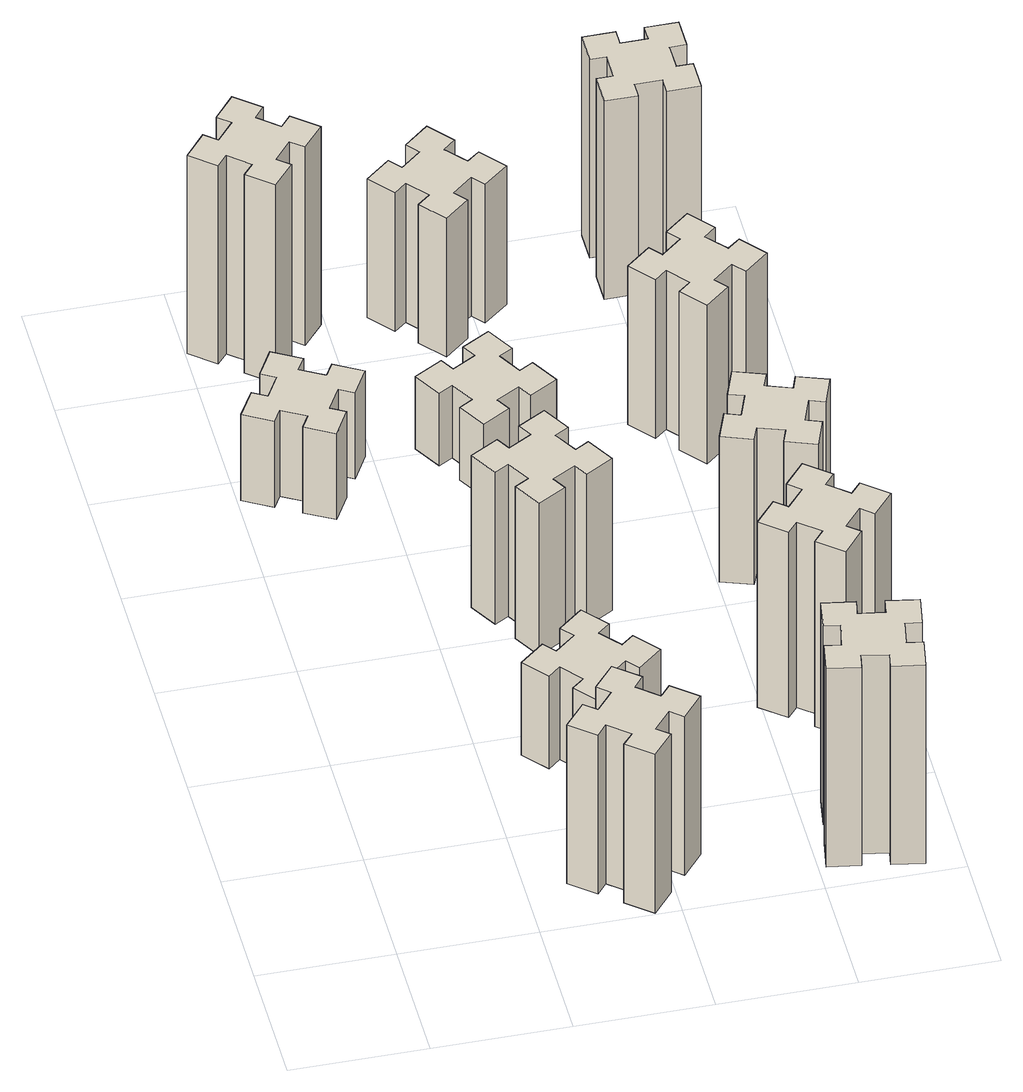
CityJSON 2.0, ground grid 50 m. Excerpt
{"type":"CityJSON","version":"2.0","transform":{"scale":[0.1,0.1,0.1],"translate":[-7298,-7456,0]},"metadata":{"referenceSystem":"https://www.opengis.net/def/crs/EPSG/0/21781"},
"CityObjects":{
"building1":{"type":"Building","attributes":{"class":"1000","function":"1000","usage":"1000","yearOfConstruction":2016,"roofType":"1000","measuredHeight":72,"storeysAboveGround":30,"storeysBelowGround":0},"geometry":[{"type":"Solid","lod":"1","boundaries":[[[[0,1,2,3,4,5,6,7,8,9,10,11,12,13,14,15,16,17,18,19]],[[17,16,20,21]],[[16,15,22,20]],[[15,14,23,22]],[[14,13,24,23]],[[13,12,25,24]],[[12,11,26,25]],[[11,10,27,26]],[[10,9,28,27]],[[9,8,29,28]],[[8,7,30,29]],[[7,6,31,30]],[[6,5,32,31]],[[5,4,33,32]],[[4,3,34,33]],[[3,2,35,34]],[[2,1,36,35]],[[1,0,37,36]],[[0,19,38,37]],[[19,18,39,38]],[[18,17,21,39]],[[24,25,26,27,28,29,30,31,32,33,34,35,36,37,38,39,21,20,22,23]]]]}]},
"building2":{"type":"Building","attributes":{"class":"1000","function":"1000","usage":"1000","yearOfConstruction":2016,"roofType":"1000","measuredHeight":39,"storeysAboveGround":30,"storeysBelowGround":0},"geometry":[{"type":"Solid","lod":"1","boundaries":[[[[40,41,42,43,44,45,46,47,48,49,50,51,52,53,54,55,56,57,58,59]],[[57,56,60,61]],[[56,55,62,60]],[[55,54,63,62]],[[54,53,64,63]],[[53,52,65,64]],[[52,51,66,65]],[[51,50,67,66]],[[50,49,68,67]],[[49,48,69,68]],[[48,47,70,69]],[[47,46,71,70]],[[46,45,72,71]],[[45,44,73,72]],[[44,43,74,73]],[[43,42,75,74]],[[42,41,76,75]],[[41,40,77,76]],[[40,59,78,77]],[[59,58,79,78]],[[58,57,61,79]],[[64,65,66,67,68,69,70,71,72,73,74,75,76,77,78,79,61,60,62,63]]]]}]},
"building3":{"type":"Building","attributes":{"class":"1000","function":"1000","usage":"1000","yearOfConstruction":2016,"roofType":"1000","measuredHeight":42,"storeysAboveGround":30,"storeysBelowGround":0},"geometry":[{"type":"Solid","lod":"1","boundaries":[[[[80,81,82,83,84,85,86,87,88,89,90,91,92,93,94,95,96,97,98,99]],[[97,96,100,101]],[[96,95,102,100]],[[95,94,103,102]],[[94,93,104,103]],[[93,92,105,104]],[[92,91,106,105]],[[91,90,107,106]],[[90,89,108,107]],[[89,88,109,108]],[[88,87,110,109]],[[87,86,111,110]],[[86,85,112,111]],[[85,84,113,112]],[[84,83,114,113]],[[83,82,115,114]],[[82,81,116,115]],[[81,80,117,116]],[[80,99,118,117]],[[99,98,119,118]],[[98,97,101,119]],[[104,105,106,107,108,109,110,111,112,113,114,115,116,117,118,119,101,100,102,103]]]]}]},
"building4":{"type":"Building","attributes":{"class":"1000","function":"1000","usage":"1000","yearOfConstruction":2016,"roofType":"1000","measuredHeight":90,"storeysAboveGround":30,"storeysBelowGround":0},"geometry":[{"type":"Solid","lod":"1","boundaries":[[[[120,121,122,123,124,125,126,127,128,129,130,131,132,133,134,135,136,137,138,139]],[[137,136,140,141]],[[136,135,142,140]],[[135,134,143,142]],[[134,133,144,143]],[[133,132,145,144]],[[132,131,146,145]],[[131,130,147,146]],[[130,129,148,147]],[[129,128,149,148]],[[128,127,150,149]],[[127,126,151,150]],[[126,125,152,151]],[[125,124,153,152]],[[124,123,154,153]],[[123,122,155,154]],[[122,121,156,155]],[[121,120,157,156]],[[120,139,158,157]],[[139,138,159,158]],[[138,137,141,159]],[[144,145,146,147,148,149,150,151,152,153,154,155,156,157,158,159,141,140,142,143]]]]}]},
"building5":{"type":"Building","attributes":{"class":"1000","function":"1000","usage":"1000","yearOfConstruction":2016,"roofType":"1000","measuredHeight":69,"storeysAboveGround":30,"storeysBelowGround":0},"geometry":[{"type":"Solid","lod":"1","boundaries":[[[[160,161,162,163,164,165,166,167,168,169,170,171,172,173,174,175,176,177,178,179]],[[177,176,180,181]],[[176,175,182,180]],[[175,174,183,182]],[[174,173,184,183]],[[173,172,185,184]],[[172,171,186,185]],[[171,170,187,186]],[[170,169,188,187]],[[169,168,189,188]],[[168,167,190,189]],[[167,166,191,190]],[[166,165,192,191]],[[165,164,193,192]],[[164,163,194,193]],[[163,162,195,194]],[[162,161,196,195]],[[161,160,197,196]],[[160,179,198,197]],[[179,178,199,198]],[[178,177,181,199]],[[184,185,186,187,188,189,190,191,192,193,194,195,196,197,198,199,181,180,182,183]]]]}]},
"building6":{"type":"Building","attributes":{"class":"1000","function":"1000","usage":"1000","yearOfConstruction":2016,"roofType":"1000","measuredHeight":33,"storeysAboveGround":30,"storeysBelowGround":0},"geometry":[{"type":"Solid","lod":"1","boundaries":[[[[200,201,202,203,204,205,206,207,208,209,210,211,212,213,214,215,216,217,218,219]],[[217,216,220,221]],[[216,215,222,220]],[[215,214,223,222]],[[214,213,224,223]],[[213,212,225,224]],[[212,211,226,225]],[[211,210,227,226]],[[210,209,228,227]],[[209,208,229,228]],[[208,207,230,229]],[[207,206,231,230]],[[206,205,232,231]],[[205,204,233,232]],[[204,203,234,233]],[[203,202,235,234]],[[202,201,236,235]],[[201,200,237,236]],[[200,219,238,237]],[[219,218,239,238]],[[218,217,221,239]],[[224,225,226,227,228,229,230,231,232,233,234,235,236,237,238,239,221,220,222,223]]]]}]},
"building7":{"type":"Building","attributes":{"class":"1000","function":"1000","usage":"1000","yearOfConstruction":2016,"roofType":"1000","measuredHeight":90,"storeysAboveGround":30,"storeysBelowGround":0},"geometry":[{"type":"Solid","lod":"1","boundaries":[[[[240,241,242,243,244,245,246,247,248,249,250,251,252,253,254,255,256,257,258,259]],[[257,256,260,261]],[[256,255,262,260]],[[255,254,263,262]],[[254,253,264,263]],[[253,252,265,264]],[[252,251,266,265]],[[251,250,267,266]],[[250,249,268,267]],[[249,248,269,268]],[[248,247,270,269]],[[247,246,271,270]],[[246,245,272,271]],[[245,244,273,272]],[[244,243,274,273]],[[243,242,275,274]],[[242,241,276,275]],[[241,240,277,276]],[[240,259,278,277]],[[259,258,279,278]],[[258,257,261,279]],[[264,265,266,267,268,269,270,271,272,273,274,275,276,277,278,279,261,260,262,263]]]]}]},
"building8":{"type":"Building","attributes":{"class":"1000","function":"1000","usage":"1000","yearOfConstruction":2016,"roofType":"1000","measuredHeight":63,"storeysAboveGround":30,"storeysBelowGround":0},"geometry":[{"type":"Solid","lod":"1","boundaries":[[[[280,281,282,283,284,285,286,287,288,289,290,291,292,293,294,295,296,297,298,299]],[[297,296,300,301]],[[296,295,302,300]],[[295,294,303,302]],[[294,293,304,303]],[[293,292,305,304]],[[292,291,306,305]],[[291,290,307,306]],[[290,289,308,307]],[[289,288,309,308]],[[288,287,310,309]],[[287,286,311,310]],[[286,285,312,311]],[[285,284,313,312]],[[284,283,314,313]],[[283,282,315,314]],[[282,281,316,315]],[[281,280,317,316]],[[280,299,318,317]],[[299,298,319,318]],[[298,297,301,319]],[[304,305,306,307,308,309,310,311,312,313,314,315,316,317,318,319,301,300,302,303]]]]}]},
"building9":{"type":"Building","attributes":{"class":"1000","function":"1000","usage":"1000","yearOfConstruction":2016,"roofType":"1000","measuredHeight":84,"storeysAboveGround":30,"storeysBelowGround":0},"geometry":[{"type":"Solid","lod":"1","boundaries":[[[[320,321,322,323,324,325,326,327,328,329,330,331,332,333,334,335,336,337,338,339]],[[337,336,340,341]],[[336,335,342,340]],[[335,334,343,342]],[[334,333,344,343]],[[333,332,345,344]],[[332,331,346,345]],[[331,330,347,346]],[[330,329,348,347]],[[329,328,349,348]],[[328,327,350,349]],[[327,326,351,350]],[[326,325,352,351]],[[325,324,353,352]],[[324,323,354,353]],[[323,322,355,354]],[[322,321,356,355]],[[321,320,357,356]],[[320,339,358,357]],[[339,338,359,358]],[[338,337,341,359]],[[344,345,346,347,348,349,350,351,352,353,354,355,356,357,358,359,341,340,342,343]]]]}]},
"building10":{"type":"Building","attributes":{"class":"1000","function":"1000","usage":"1000","yearOfConstruction":2016,"roofType":"1000","measuredHeight":66,"storeysAboveGround":30,"storeysBelowGround":0},"geometry":[{"type":"Solid","lod":"1","boundaries":[[[[360,361,362,363,364,365,366,367,368,369,370,371,372,373,374,375,376,377,378,379]],[[377,376,380,381]],[[376,375,382,380]],[[375,374,383,382]],[[374,373,384,383]],[[373,372,385,384]],[[372,371,386,385]],[[371,370,387,386]],[[370,369,388,387]],[[369,368,389,388]],[[368,367,390,389]],[[367,366,391,390]],[[366,365,392,391]],[[365,364,393,392]],[[364,363,394,393]],[[363,362,395,394]],[[362,361,396,395]],[[361,360,397,396]],[[360,379,398,397]],[[379,378,399,398]],[[378,377,381,399]],[[384,385,386,387,388,389,390,391,392,393,394,395,396,397,398,399,381,380,382,383]]]]}]},
"building11":{"type":"Building","attributes":{"class":"1000","function":"1000","usage":"1000","yearOfConstruction":2016,"roofType":"1000","measuredHeight":72,"storeysAboveGround":30,"storeysBelowGround":0},"geometry":[{"type":"Solid","lod":"1","boundaries":[[[[400,401,402,403,404,405,406,407,408,409,410,411,412,413,414,415,416,417,418,419]],[[417,416,420,421]],[[416,415,422,420]],[[415,414,423,422]],[[414,413,424,423]],[[413,412,425,424]],[[412,411,426,425]],[[411,410,427,426]],[[410,409,428,427]],[[409,408,429,428]],[[408,407,430,429]],[[407,406,431,430]],[[406,405,432,431]],[[405,404,433,432]],[[404,403,434,433]],[[403,402,435,434]],[[402,401,436,435]],[[401,400,437,436]],[[400,419,438,437]],[[419,418,439,438]],[[418,417,421,439]],[[424,425,426,427,428,429,430,431,432,433,434,435,436,437,438,439,421,420,422,423]]]]}]},
"building12":{"type":"Building","attributes":{"class":"1000","function":"1000","usage":"1000","yearOfConstruction":2016,"roofType":"1000","measuredHeight":90,"storeysAboveGround":30,"storeysBelowGround":0},"geometry":[{"type":"Solid","lod":"1","boundaries":[[[[440,441,442,443,444,445,446,447,448,449,450,451,452,453,454,455,456,457,458,459]],[[457,456,460,461]],[[456,455,462,460]],[[455,454,463,462]],[[454,453,464,463]],[[453,452,465,464]],[[452,451,466,465]],[[451,450,467,466]],[[450,449,468,467]],[[449,448,469,468]],[[448,447,470,469]],[[447,446,471,470]],[[446,445,472,471]],[[445,444,473,472]],[[444,443,474,473]],[[443,442,475,474]],[[442,441,476,475]],[[441,440,477,476]],[[440,459,478,477]],[[459,458,479,478]],[[458,457,461,479]],[[464,465,466,467,468,469,470,471,472,473,474,475,476,477,478,479,461,460,462,463]]]]}]}
},
"vertices":[
[776,193,0],[853,129,0],[814,83,0],[906,6,0],[983,98,0],[937,136,0],[1002,213,0],[1048,174,0],[1125,266,0],[1033,343,0],[994,297,0],[918,362,0],[956,408,0],[864,485,0],[787,393,0],[833,354,0],[769,278,0],[723,316,0],[646,224,0],[738,147,0],[769,278,720],[723,316,720],[833,354,720],[787,393,720],[864,485,720],[956,408,720],[918,362,720],[994,297,720],[1033,343,720],[1125,266,720],[1048,174,720],[1002,213,720],[937,136,720],[983,98,720],[906,6,720],[814,83,720],[853,129,720],[776,193,720],[738,147,720],[646,224,720],
[316,2367,0],[366,2454,0],[418,2424,0],[478,2528,0],[374,2588,0],[344,2536,0],[257,2586,0],[287,2638,0],[183,2698,0],[123,2594,0],[175,2564,0],[125,2477,0],[73,2507,0],[13,2403,0],[117,2343,0],[147,2395,0],[234,2345,0],[204,2293,0],[308,2233,0],[368,2337,0],[234,2345,390],[204,2293,390],[147,2395,390],[117,2343,390],[13,2403,390],[73,2507,390],[125,2477,390],[175,2564,390],[123,2594,390],[183,2698,390],[287,2638,390],[257,2586,390],[344,2536,390],[374,2588,390],[478,2528,390],[418,2424,390],[366,2454,390],[316,2367,390],[368,2337,390],[308,2233,390],
[853,1002,0],[776,937,0],[738,983,0],[646,906,0],[723,814,0],[769,853,0],[833,776,0],[787,738,0],[864,646,0],[956,723,0],[918,769,0],[994,833,0],[1033,787,0],[1125,864,0],[1048,956,0],[1002,918,0],[937,994,0],[983,1033,0],[906,1125,0],[814,1048,0],[937,994,420],[983,1033,420],[1002,918,420],[1048,956,420],[1125,864,420],[1033,787,420],[994,833,420],[918,769,420],[956,723,420],[864,646,420],[787,738,420],[833,776,420],[769,853,420],[723,814,420],[646,906,420],[738,983,420],[776,937,420],[853,1002,420],[814,1048,420],[906,1125,420],
[136,3153,0],[213,3089,0],[174,3043,0],[266,2966,0],[343,3058,0],[297,3096,0],[362,3173,0],[408,3134,0],[485,3226,0],[393,3303,0],[354,3257,0],[278,3322,0],[316,3368,0],[224,3445,0],[147,3353,0],[193,3314,0],[129,3238,0],[83,3276,0],[6,3184,0],[98,3107,0],[129,3238,900],[83,3276,900],[193,3314,900],[147,3353,900],[224,3445,900],[316,3368,900],[278,3322,900],[354,3257,900],[393,3303,900],[485,3226,900],[408,3134,900],[362,3173,900],[297,3096,900],[343,3058,900],[266,2966,900],[174,3043,900],[213,3089,900],[136,3153,900],[98,3107,900],[6,3184,900],
[1006,1637,0],[956,1724,0],[1008,1754,0],[948,1858,0],[844,1798,0],[874,1746,0],[787,1696,0],[757,1748,0],[653,1688,0],[713,1584,0],[765,1614,0],[815,1527,0],[763,1497,0],[823,1393,0],[927,1453,0],[897,1505,0],[984,1555,0],[1014,1503,0],[1118,1563,0],[1058,1667,0],[984,1555,690],[1014,1503,690],[897,1505,690],[927,1453,690],[823,1393,690],[763,1497,690],[815,1527,690],[765,1614,690],[713,1584,690],[653,1688,690],[757,1748,690],[787,1696,690],[874,1746,690],[844,1798,690],[948,1858,690],[1008,1754,690],[956,1724,690],[1006,1637,690],[1058,1667,690],[1118,1563,690],
[765,2454,0],[815,2367,0],[763,2337,0],[823,2233,0],[927,2293,0],[897,2345,0],[984,2395,0],[1014,2343,0],[1118,2403,0],[1058,2507,0],[1006,2477,0],[956,2564,0],[1008,2594,0],[948,2698,0],[844,2638,0],[874,2586,0],[787,2536,0],[757,2588,0],[653,2528,0],[713,2424,0],[787,2536,330],[757,2588,330],[874,2586,330],[844,2638,330],[948,2698,330],[1008,2594,330],[956,2564,330],[1006,2477,330],[1058,2507,330],[1118,2403,330],[1014,2343,330],[984,2395,330],[897,2345,330],[927,2293,330],[823,2233,330],[763,2337,330],[815,2367,330],[765,2454,330],[713,2424,330],[653,2528,330],
[1794,345,0],[1695,362,0],[1706,421,0],[1587,442,0],[1567,324,0],[1626,314,0],[1608,215,0],[1549,226,0],[1528,107,0],[1647,87,0],[1657,146,0],[1755,128,0],[1745,69,0],[1863,48,0],[1884,167,0],[1825,177,0],[1842,275,0],[1901,265,0],[1922,383,0],[1804,404,0],[1842,275,900],[1901,265,900],[1825,177,900],[1884,167,900],[1863,48,900],[1745,69,900],[1755,128,900],[1657,146,900],[1647,87,900],[1528,107,900],[1549,226,900],[1608,215,900],[1626,314,900],[1567,324,900],[1587,442,900],[1706,421,900],[1695,362,900],[1794,345,900],[1804,404,900],[1922,383,900],
[1002,3238,0],[937,3314,0],[983,3353,0],[906,3445,0],[814,3368,0],[853,3322,0],[776,3257,0],[738,3303,0],[646,3226,0],[723,3134,0],[769,3173,0],[833,3096,0],[787,3058,0],[864,2966,0],[956,3043,0],[918,3089,0],[994,3153,0],[1033,3107,0],[1125,3184,0],[1048,3276,0],[994,3153,630],[1033,3107,630],[918,3089,630],[956,3043,630],[864,2966,630],[787,3058,630],[833,3096,630],[769,3173,630],[723,3134,630],[646,3226,630],[738,3303,630],[776,3257,630],[853,3322,630],[814,3368,630],[906,3445,630],[983,3353,630],[937,3314,630],[1002,3238,630],[1048,3276,630],[1125,3184,630],
[1777,876,0],[1842,953,0],[1888,914,0],[1965,1006,0],[1873,1083,0],[1834,1037,0],[1758,1102,0],[1796,1148,0],[1704,1225,0],[1627,1133,0],[1673,1094,0],[1609,1018,0],[1563,1056,0],[1486,964,0],[1578,887,0],[1616,933,0],[1693,869,0],[1654,823,0],[1746,746,0],[1823,838,0],[1693,869,840],[1654,823,840],[1616,933,840],[1578,887,840],[1486,964,840],[1563,1056,840],[1609,1018,840],[1673,1094,840],[1627,1133,840],[1704,1225,840],[1796,1148,840],[1758,1102,840],[1834,1037,840],[1873,1083,840],[1965,1006,840],[1888,914,840],[1842,953,840],[1777,876,840],[1823,838,840],[1746,746,840],
[1810,1812,0],[1716,1846,0],[1737,1902,0],[1624,1943,0],[1583,1830,0],[1639,1810,0],[1605,1716,0],[1549,1737,0],[1507,1624,0],[1620,1583,0],[1641,1639,0],[1735,1605,0],[1714,1549,0],[1827,1507,0],[1868,1620,0],[1812,1641,0],[1846,1735,0],[1902,1714,0],[1943,1827,0],[1830,1868,0],[1846,1735,660],[1902,1714,660],[1812,1641,660],[1868,1620,660],[1827,1507,660],[1714,1549,660],[1735,1605,660],[1641,1639,660],[1620,1583,660],[1507,1624,660],[1549,1737,660],[1605,1716,660],[1639,1810,660],[1583,1830,660],[1624,1943,660],[1737,1902,660],[1716,1846,660],[1810,1812,660],[1830,1868,660],[1943,1827,660],
[1509,2433,0],[1573,2356,0],[1527,2318,0],[1604,2226,0],[1696,2303,0],[1658,2349,0],[1734,2413,0],[1773,2367,0],[1865,2444,0],[1788,2536,0],[1742,2498,0],[1677,2574,0],[1723,2613,0],[1646,2705,0],[1554,2628,0],[1593,2582,0],[1516,2517,0],[1478,2563,0],[1386,2486,0],[1463,2394,0],[1516,2517,720],[1478,2563,720],[1593,2582,720],[1554,2628,720],[1646,2705,720],[1723,2613,720],[1677,2574,720],[1742,2498,720],[1788,2536,720],[1865,2444,720],[1773,2367,720],[1734,2413,720],[1658,2349,720],[1696,2303,720],[1604,2226,720],[1527,2318,720],[1573,2356,720],[1509,2433,720],[1463,2394,720],[1386,2486,720],
[1575,3195,0],[1675,3195,0],[1675,3135,0],[1795,3135,0],[1795,3255,0],[1735,3255,0],[1735,3355,0],[1795,3355,0],[1795,3475,0],[1675,3475,0],[1675,3415,0],[1575,3415,0],[1575,3475,0],[1455,3475,0],[1455,3355,0],[1515,3355,0],[1515,3255,0],[1455,3255,0],[1455,3135,0],[1575,3135,0],[1515,3255,900],[1455,3255,900],[1515,3355,900],[1455,3355,900],[1455,3475,900],[1575,3475,900],[1575,3415,900],[1675,3415,900],[1675,3475,900],[1795,3475,900],[1795,3355,900],[1735,3355,900],[1735,3255,900],[1795,3255,900],[1795,3135,900],[1675,3135,900],[1675,3195,900],[1575,3195,900],[1575,3135,900],[1455,3135,900]
]}
